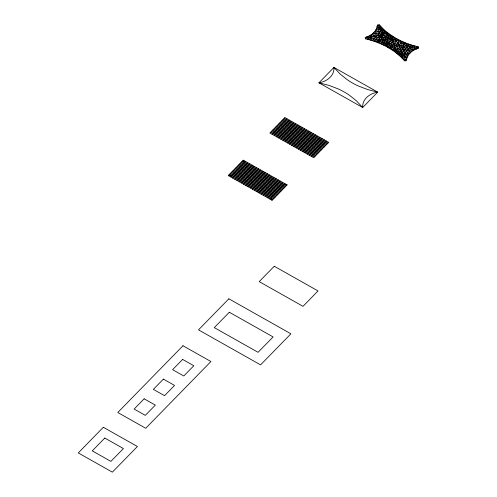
<?xml version="1.0" encoding="UTF-8"?>
<svg xmlns="http://www.w3.org/2000/svg" width="497" height="497" viewBox="0 0 497 497"><rect width="100%" height="100%" fill="white"/><g stroke="black" fill="none" stroke-linecap="round" stroke-linejoin="round"><path stroke-width="0.75" d="M389.014 48.06L392.493 45.873L397.643 39.226C392.997 38.71 386.473 41.729 387.629 47.234C392.493 42.63 400.464 41.35 406.13 45.333L409.497 50.75L411.41 51.725L412.286 49.383L412.299 47.078L411.528 45.01C399.29 41.232 387.79 34.523 379.286 24.85L377.453 24.887C376.894 31.448 371.085 35.908 365.109 37.517L365.593 38.859C380.311 42.226 394.5 49.371 404.546 60.839L406.378 60.808C406.937 54.241 412.746 49.781 418.722 48.172L418.244 46.855L411.528 45.01L404.769 53.092L400.315 56.49L407.099 57.584M388.163 43.152L383.268 44.985L386.076 36.927L388.244 33.2L383.05 33.92L377.813 35.281L373.806 38.704L372.303 40.686L371.427 38.244L371.445 36.337L372.421 33.97C376.894 33.405 381.808 33.529 385.821 31.249C384.802 35.703 382.423 39.723 381.777 44.27L384.175 42.904L389.921 41.388L396.681 44.749L403.583 46.078L406.13 45.333L408.286 43.922L408.298 45.649L407.062 47.271L402.179 52.794L399.159 55.465L408.739 54.459L403.583 46.078L403.589 42.071C399.24 43.953 396.339 48.06 391.723 49.756L392.493 45.873L391.704 44.475L392.257 39.828L392.108 35.933L390.182 37.232L377.124 42.363C379.205 38.139 383.777 35.293 384.672 30.224L380.292 31.46L375.092 31.23L375.875 33.697C379.459 37.673 385.163 35.212 389.511 34.131C387.175 37.66 387.877 42.518 384.753 45.699C388.822 44.662 394.413 42.444 394.817 37.635C389.884 39.027 384.411 40.474 380.242 43.618L379.944 41.27L377.813 35.281L382.429 28.136L379.186 29.23L375.912 29.671L383.454 37.573L389.921 41.388L389.462 45.606C395.072 50.135 403.496 49.737 410.435 48.563L412.299 47.078L414.852 45.972L414.448 47.898L414.871 49.625L412.286 49.383L410.435 48.563L409.907 44.469L408.298 45.649L406.13 45.333L398.01 54.446L400.383 54.055L401.998 54.906L402.812 56.615L402.489 58.627L407.919 56.024C403.154 52.533 401.178 46.401 400.563 40.704L398.072 42.711L396.681 44.749L390.393 48.88L390.543 46.842L391.704 44.475L388.163 43.152L386.958 41.928L381.367 39.263L376.123 39.493L367.034 36.79L365.593 38.859M389.921 41.388L390.779 35.057C385.305 37.648 376.434 39.841 372.421 33.97M373.943 36.02L373.924 41.226L380 35.964L383.522 29.199L381.211 29.814L376.738 28.105L381.342 27.068L373.943 36.02L368.979 39.717L368.96 36.064L371.445 36.337L377.813 35.281M401.998 54.906L402.179 52.794C399.271 50.06 399.923 45.972 398.072 42.711C392.785 37.958 386.169 35.132 381.211 29.814M404.546 60.839L406.739 59.193L404.906 57.354L404.297 55.161L404.769 53.092L410.075 53.092L409.497 50.75L410.435 48.563M375.925 37.051L376.123 39.493L375.546 41.767L377.701 40.711C382.125 41.176 385.386 44.363 389.462 45.606M417.393 46.619L416.797 48.899L412.299 47.078L409.95 46.675L401.88 47.7L394.606 45.786L392.493 45.873M406.13 45.333L406.708 43.326C401.756 44.27 397.848 48.147 395.587 52.489C402.508 49.762 411.019 52.819 416.542 46.401L416.797 48.899L418.48 47.501M398.072 42.711L399.079 39.996L396.066 41.158L393.351 41.369L392.257 39.828C386.542 38.033 380.416 33.547 378.969 27.59L380.311 25.956L377.093 26.496L378.969 27.59M370.644 40.201L371.427 38.244M393.351 41.369L394.307 43.612L395.146 49.712L394.32 51.564L396.538 50.856L398.321 51.477L400.383 54.055M412.299 47.078L413.193 45.488M400.98 43.158L402.054 41.419M394.742 47.929L393.052 50.632L397.687 49.023L396.681 44.749M383.454 37.573L381.367 39.263L378.708 42.959M403.583 46.078L399.917 49.414L396.799 53.465L399.333 52.844L404.769 53.092M386.194 46.463L387.492 45.01M403.856 44.146L405.123 42.73M418.356 47.165L416.797 48.899L417.815 46.724L418.3 46.998M409.497 50.75L407.552 52.831L403.521 59.733L406.739 59.193M228.285 175.571L243.319 160.183L287.098 184.884L272.064 200.272L228.285 175.571L231.229 176.037M230.478 176.802L245.506 161.419M272.058 134.24L287.092 118.851M232.664 178.038L247.699 162.656M274.251 135.476L289.285 120.088M234.851 179.274L249.885 163.886M276.438 136.712L291.472 121.324M237.044 180.51L252.072 165.122M278.624 137.942L293.659 122.56M239.231 181.747L254.265 166.358M280.817 139.179L295.852 123.796M241.418 182.977L256.452 167.595M283.004 140.415L298.038 125.027M243.611 184.213L258.639 168.831M285.191 141.651L300.225 126.263M245.798 185.449L260.832 170.061M287.384 142.887L302.418 127.499M247.984 186.686L263.019 171.297M289.571 144.124L304.605 128.735M250.177 187.922L265.205 172.534M291.758 145.354L306.792 129.972M252.364 189.158L267.398 173.77M293.951 146.59L308.985 131.202M254.551 190.388L269.585 175.006M296.137 147.826L311.172 132.438M256.744 191.625L271.772 176.236M298.324 149.063L313.358 133.674M258.931 192.861L273.965 177.472M300.517 150.299L315.552 134.911M261.118 194.097L276.152 178.709M302.704 151.529L317.738 136.147M263.304 195.333L278.339 179.945M304.891 152.765L319.925 137.377M265.497 196.563L280.532 181.181M307.084 154.002L322.118 138.613M267.684 197.8L282.718 182.411M309.271 155.238L324.305 139.85M269.871 199.036L284.905 183.648M311.457 156.474L326.492 141.086M404.297 55.161L401.402 57.559M392.133 38.033L393.438 36.809M385.467 33.442L387.033 32.224M377.093 26.496L379.286 24.85M394.543 39.462L396.202 38.455M387.629 47.234L390.543 46.842M284.154 184.418L287.098 184.884M373.756 32.597L375.875 33.697M284.154 118.385L327.933 143.093M283.402 119.156L327.181 143.857M282.65 119.926L326.43 144.627M281.898 120.696L325.678 145.397M281.147 121.467L324.926 146.168M280.395 122.237L324.174 146.938M279.643 123.001L323.423 147.708M278.892 123.772L322.671 148.473M278.14 124.542L321.919 149.243M277.388 125.312L321.168 150.013M276.636 126.083L320.416 150.784M275.885 126.853L319.664 151.554M275.133 127.617L318.912 152.324M274.381 128.388L318.161 153.088M273.63 129.158L317.409 153.859M272.878 129.928L316.657 154.629M272.126 130.699L315.906 155.399M271.374 131.469L315.154 156.17M270.623 132.233L314.402 156.94M242.567 160.953L286.347 185.654M241.815 161.724L285.595 186.425M241.064 162.488L284.843 187.195M240.312 163.258L284.091 187.959M239.56 164.029L283.34 188.73M238.808 164.799L282.588 189.5M238.057 165.569L281.836 190.27M237.305 166.34L281.085 191.041M236.553 167.104L280.333 191.811M235.802 167.874L279.581 192.575M235.05 168.645L278.829 193.345M234.298 169.415L278.078 194.116M233.547 170.185L277.326 194.886M232.795 170.956L276.574 195.656M232.043 171.72L275.823 196.427M231.291 172.49L275.071 197.191M230.54 173.26L274.319 197.961M229.788 174.031L273.567 198.732M229.036 174.801L272.816 199.502M408.298 45.649L409.95 46.675M376.123 39.493L377.701 40.711M395.146 49.712L396.538 50.856M380 35.964L381.156 37.443L381.367 39.263M243.319 160.183L244.754 162.19M270.623 198.266L272.064 200.272M412.286 49.383L413.144 50.675M370.687 35.014L371.445 36.337L367.289 39.288L367.034 36.79M397.687 49.023L398.321 51.477M333.947 67.424C334.605 75.935 326.523 81.67 318.912 82.813L362.686 107.514L377.72 92.131L333.947 67.424L318.912 82.813L329.089 85.428L338.351 88.975A91.771 68.946 -19.4 0 1 349.298 95.151L356.448 100.872L362.686 107.514C362.027 99.002 370.11 93.274 377.72 92.131L367.544 89.51L358.275 85.962A91.771 68.946 -19.4 0 1 347.335 79.787L340.184 74.072L333.947 67.424M284.905 117.621L269.871 133.003L313.65 157.704L328.685 142.322L284.905 117.621M103.333 427.277L78.277 452.922L112.353 472.15L137.408 446.505L103.333 427.277M182.983 345.757L117.77 412.504L145.714 428.271L210.927 361.524L182.983 345.757M228.856 298.803L198.508 329.865L260.558 364.873L290.907 333.816L228.856 298.803M104.792 438.05L92.262 450.872L110.893 461.384L123.418 448.561L104.792 438.05M144.155 398.805L134.134 409.062L145.31 415.368L155.331 405.111L144.155 398.805M163.395 379.112L153.374 389.368L164.55 395.68L174.571 385.417L163.395 379.112M182.635 359.418L172.614 369.681L183.791 375.987L193.811 365.73L182.635 359.418M229.328 312.228L214.294 327.616L258.073 352.317L273.108 336.929L229.328 312.228M274.257 266.243L259.223 281.625L303.002 306.332L318.037 290.944L274.257 266.243"/></g></svg>
